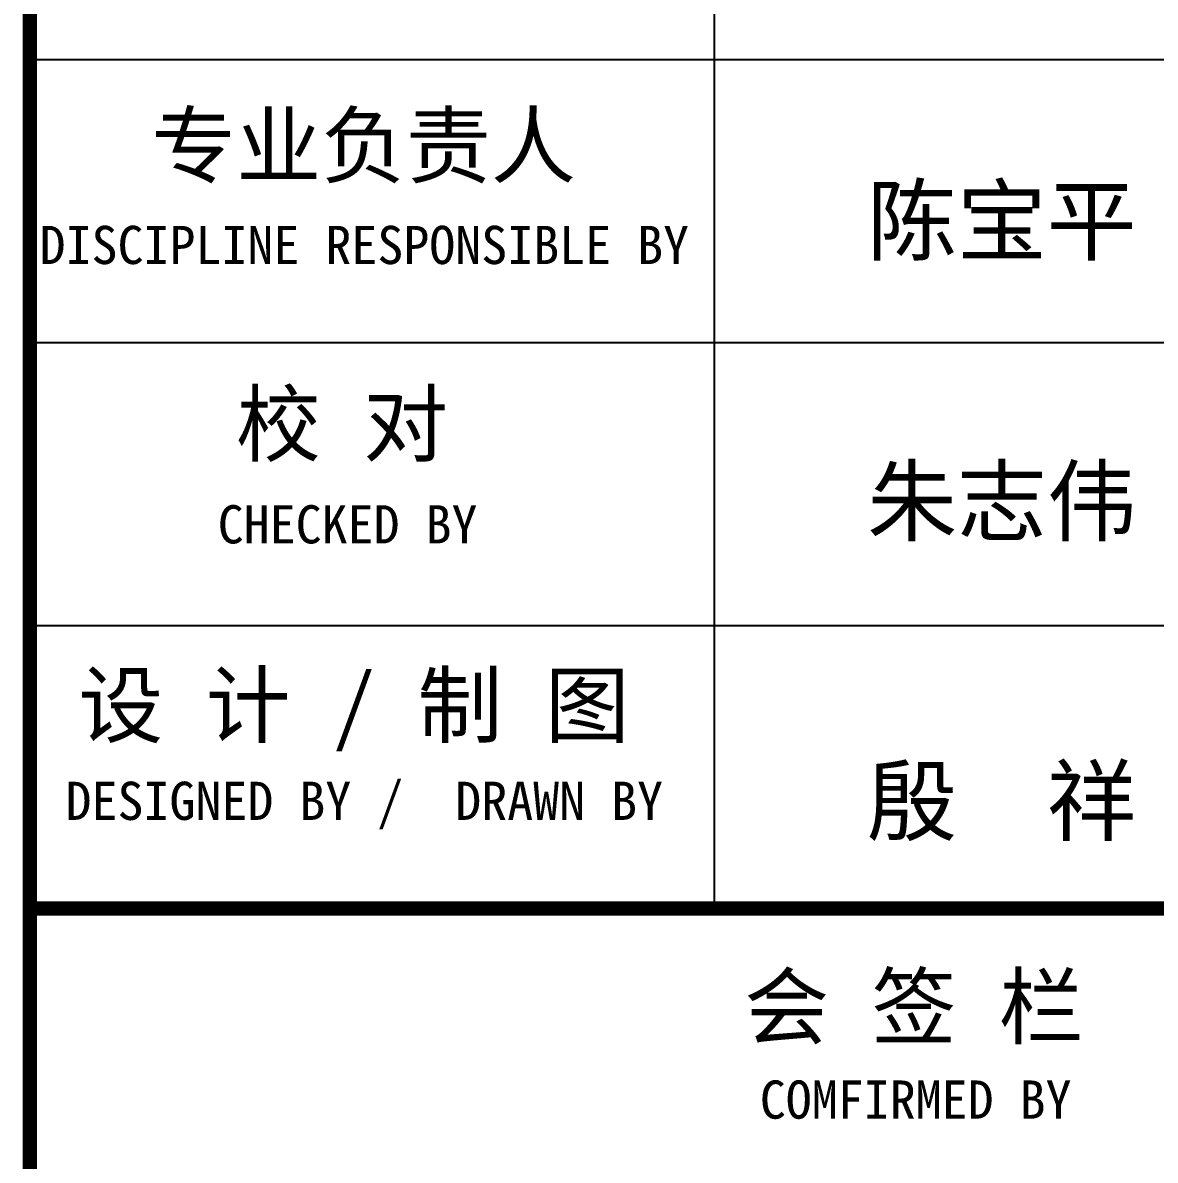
# Model space of a CAD drawing. Extents: x 40002367 to 40460080, y 192184 to 372766.
# Drawn here: x 40453449 to 40456851, y 202200 to 205616 of the extents above; entities that cross this region are included whole.
import ezdxf

# ---------------------------------------------------------------- set-up
doc = ezdxf.new("R2010")
doc.units = 0
doc.header["$LTSCALE"] = 1000
doc.header["$MEASUREMENT"] = 0
doc.layers.get('0').update_dxf_attribs({"linetype": 'CONTINUOUS'})
doc.layers.add('PUB_TEXT', color=7, linetype='CONTINUOUS')
doc.layers.add('PUB_TITLE', color=4, linetype='CONTINUOUS')
doc.styles.add('TQ', font='')
doc.styles.get('TQ').set_extended_font_data('SimSun')

# ---------------------------------------------------------------- blocks, each defined once
blk = doc.blocks.new('tk0')
at = {"layer": 'PUB_TITLE'}
for p, q in [((32854180.8, -1261723.5), (32854180.8, -1249823.5)), ((32850066.8, -1256623.5), (32861286.8, -1256623.5)), ((32850066.8, -1258323.5), (32861286.8, -1258323.5)), ((32850066.8, -1260023.5), (32861286.8, -1260023.5)), ((32850066.8, -1261723.5), (32861286.8, -1261723.5))]:
    blk.add_line(p, q, dxfattribs=at)
at = {"layer": 'PUB_TITLE', "lineweight": 40, "const_width": 85}
for points in [[(32850066.8, -1201267.4), (32850066.8, -1281267.4)], [(32850066.8, -1261723.5), (32861286.8, -1261723.5)]]:
    blk.add_lwpolyline(points, dxfattribs=at)
at = {"layer": 'PUB_TEXT', "style": 'TQ'}
for s, p in [('陈宝平', (32855097.7, -1257789.9)), ('朱志伟', (32855097.7, -1259475.4)), ('殷  祥', (32855097.7, -1261275.4))]:
    blk.add_text(s, height=396, dxfattribs=at).set_placement(p)
at = {"layer": 'PUB_TEXT', "attachment_point": 1, "style": 'TQ'}
for s, insert, char_height, width in [('专业负责人', (32850796.8, -1256952.9), 374, 3323.07), ('DISCIPLINE RESPONSIBLE BY', (32850125.4, -1257623), 229.5, 4799.1), ('校 对', (32851305.1, -1258626.2), 374, 4012.285), ('CHECKED BY', (32851195.9, -1259301.3), 229.5, 4799.1), ('设 计 / 制 图', (32850358.8, -1260314.9), 374, 5153.927), ('DESIGNED BY /  DRAWN BY', (32850281.4, -1260962.2), 229.5, 4799.1), ('会 签 栏', (32854359.8, -1262126.3), 374, 4447.2), ('COMFIRMED BY', (32854453.3, -1262756.8), 229.5, 4799.1)]:
    blk.add_mtext(s, dxfattribs=dict(at, insert=insert, char_height=char_height, width=width))

msp = doc.modelspace()

# ---------------------------------------------------------------- block references
at = {"xscale": 0.5, "yscale": 0.5, "zscale": 0.5}
msp.add_blockref('tk0', (24028436.5, 833817.9), dxfattribs=at)

doc.saveas('drawing.dxf')
